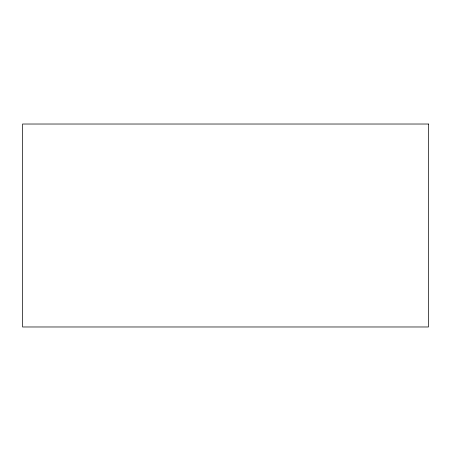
<?xml version="1.0" encoding="UTF-8"?>
<svg xmlns="http://www.w3.org/2000/svg" width="451" height="451" viewBox="0 0 451 451"><rect width="100%" height="100%" fill="white"/><g stroke="black" fill="none" stroke-linecap="round" stroke-linejoin="round"><path stroke-width="0.68" d="M428.45 124.025L22.55 124.025L22.55 326.975L428.45 326.975L428.45 124.025"/></g></svg>
